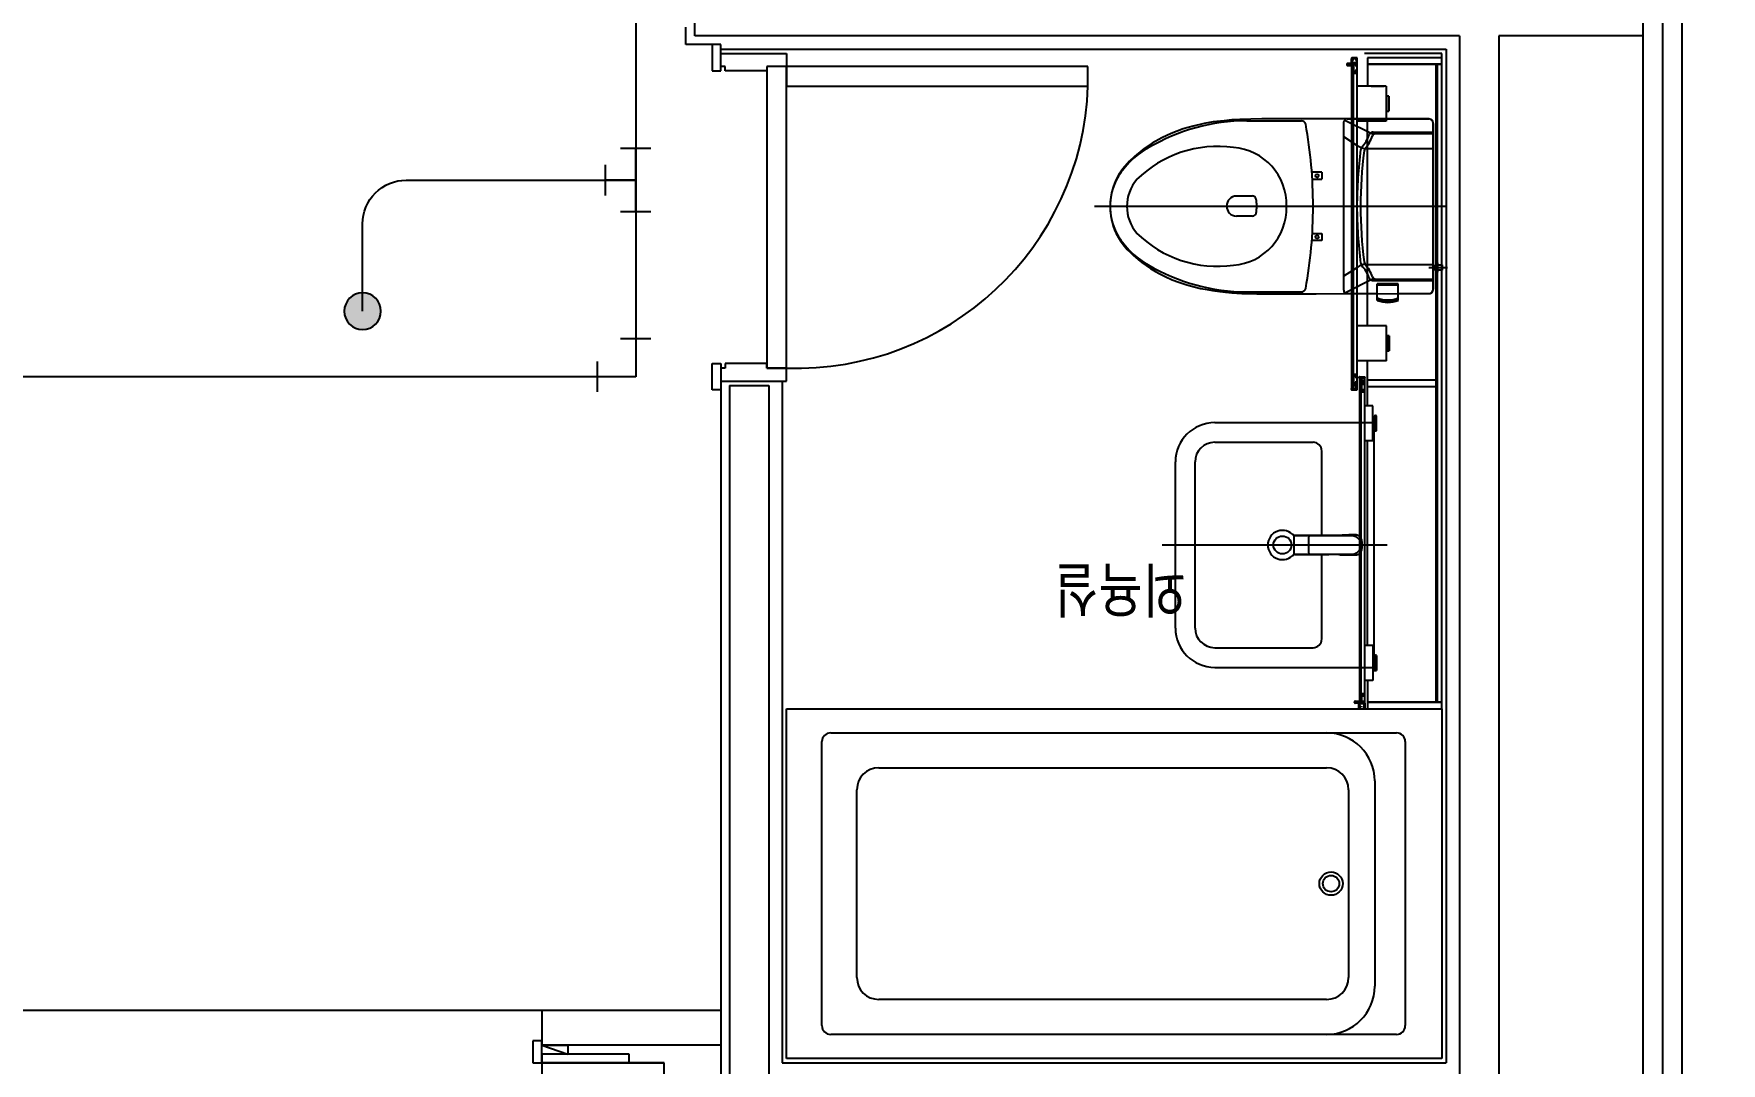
# Model space of a CAD drawing. Header units: millimetres. Extents: x 238075 to 303070, y -258150 to -205841.
# Drawn here: x 261080 to 264942, y -228502 to -226146 of the extents above; entities that cross this region are included whole.
import ezdxf
from ezdxf.enums import TextEntityAlignment as Align

# ---------------------------------------------------------------- set-up
doc = ezdxf.new("R2010")
doc.units = ezdxf.units.MM
doc.header["$LTSCALE"] = 200
for name, color, linetype in [('-소화(SP가지관)', 3, 'Continuous'), ('-소화(SP헤드하향)', 2, 'Continuous'), ('L4', 4, 'Continuous'), ('SP 후렉시블', 7, 'Continuous'), ('아파트', 253, 'Continuous')]:
    doc.layers.add(name, color=color, linetype=linetype)
doc.styles.add('맑은고딕', font='malgun.ttf', dxfattribs={"width": 0.8})
doc.linetypes.add('BATTING', pattern='A,0.0001,-0.1,[134,ltypeshp.shx,S=0.1,R=0,X=-0.1,Y=0],-0.2,[134,ltypeshp.shx,S=0.1,R=180,X=0.1,Y=0],-0.1', length=0.4001)

# ---------------------------------------------------------------- blocks, each defined once
blk = doc.blocks.new('A$C39172136')
at = {"layer": '-소화(SP헤드하향)'}
blk.add_hatch(color=0, dxfattribs=at).paths.add_polyline_path([(0, -42, -1), (0, 42, -1)])
at = {"layer": '-소화(SP헤드하향)', "color": 0}
blk.add_circle((0, 0), 42, dxfattribs=at)
blk = doc.blocks.new('A$C1978247E')
at = {"color": 0}
for p, q in [((-45.1, 90), (45.1, 90)), ((0, 0), (0, 90)), ((-93.8, -45.1), (-93.8, 45.1)), ((93.8, 0), (-93.8, 0)), ((93.8, -45.1), (93.8, 45.1))]:
    blk.add_line(p, q, dxfattribs=at)
blk = doc.blocks.new('A$C476E3A35')
at = {"color": 0}
for p, q in [((112.5, 0), (0, 0)), ((0, 0), (0, -113.2)), ((112.5, 45.1), (112.5, -45.1)), ((-45.1, -113.2), (45.1, -113.2))]:
    blk.add_line(p, q, dxfattribs=at)

msp = doc.modelspace()

# ---------------------------------------------------------------- linework, layer by layer
at = {"layer": '-소화(SP가지관)', "color": 6}
for p, q in [((262457.6, -223884.1, 54985.4), (262457.6, -226931.2, 54985.4)), ((262225.6, -226481.2, 54985.4), (262457.6, -226481.2, 54985.4)), ((262457.6, -226931.2, 54985.4), (259436.2, -226931.2, 54985.4))]:
    msp.add_line(p, q, dxfattribs=at)
at = {"layer": 'L4'}
for p, q in [((264852.6, -229361.2, 54985.4), (264852.6, -223211.2, 54985.4)), ((264762.6, -223301.2), (264762.6, -229301.2)), ((264807.6, -223301.2), (264807.6, -229361.2)), ((262592.6, -226151.2), (262592.6, -226061.2)), ((264762.6, -226061.2), (264762.6, -226151.2)), ((262572.6, -226171.2), (262572.6, -226131.2)), ((262652.6, -226171.2), (262572.6, -226171.2)), ((264342.6, -226151.2), (262592.6, -226151.2)), ((262632.6, -226171.2), (262632.6, -226231.2)), ((262652.6, -226171.2), (262632.6, -226171.2)), ((262652.6, -226231.2), (262652.6, -226171.2)), ((264342.6, -226151.2), (264342.6, -228531.2)), ((264432.6, -226151.2), (264432.6, -228621.2)), ((264762.6, -226151.2), (264432.6, -226151.2)), ((262652.6, -226181.2), (264312.6, -226181.2)), ((262652.6, -226191.2), (262802.6, -226191.2)), ((262652.6, -226221.2), (262652.6, -226191.2)), ((262802.6, -226191.2), (262802.6, -226221.2)), ((264094.9, -226202.8, 0), (264094.9, -226214, 0)), ((264096.2, -226206, 0), (264096.2, -226203.5, 0)), ((264099.2, -226206, 0), (264096.2, -226206, 0)), ((264096.2, -226207.2, 0), (264099.2, -226207.2, 0)), ((264096.2, -226212.8, 0), (264096.2, -226207.2, 0)), ((264107.2, -226212.8, 0), (264096.2, -226212.8, 0)), ((264099.1, -226201.3, 0), (264096.4, -226201.3, 0)), ((264097.2, -226202.5, 0), (264099.2, -226202.5, 0)), ((264108.3, -226201.3, 0), (264099.1, -226201.3, 0)), ((264099.2, -226202.5, 0), (264107.2, -226202.5, 0)), ((264099.2, -226207.2, 0), (264099.2, -226206, 0)), ((264107.2, -226206, 0), (264105.2, -226206, 0)), ((264105.2, -226206, 0), (264105.2, -226207.2, 0)), ((264105.2, -226207.2, 0), (264107.2, -226207.2, 0)), ((264107.2, -226202.5, 0), (264107.2, -226206, 0)), ((264107.2, -226207.2, 0), (264107.2, -226212.8, 0)), ((264108.3, -226214, 0), (264108.3, -226201.3, 0)), ((264302.6, -226191.2, 0), (264125.4, -226191.2, 0)), ((264302.6, -226201.2, 0), (264132.6, -226201.2, 0)), ((264132.6, -226201.2, 0), (264132.6, -226216.2, 0)), ((264302.6, -226191.2), (264182.6, -226191.2)), ((264302.6, -227691.2, 0), (264302.6, -226191.2, 0)), ((264302.6, -226191.2, 0), (264302.6, -226191.2, 0)), ((264302.6, -226216.2, 0), (264302.6, -226201.2, 0)), ((264312.6, -226181.2), (264312.6, -228501.2)), ((262632.6, -226231.2), (262652.6, -226231.2)), ((262662.6, -226221.2), (262652.6, -226221.2)), ((262662.6, -226231.2), (262662.6, -226221.2)), ((262757.6, -226231.2), (262662.6, -226231.2)), ((262802.6, -226221.2), (262757.6, -226221.2)), ((262757.6, -226221.2), (262757.6, -226231.2)), ((262757.6, -226221.2), (262757.6, -226911.2)), ((262802.6, -226221.2), (262757.6, -226221.2)), ((263492.6, -226221.2), (262802.6, -226221.2)), ((262802.6, -226221.2), (262802.6, -226266.2)), ((262802.6, -226911.2), (262802.6, -226221.2)), ((263492.6, -226266.2), (263492.6, -226221.2)), ((264084.9, -226215.5, 0), (264084.9, -226217.5, 0)), ((264086.2, -226216.2, 0), (264086.2, -226216.8, 0)), ((264094.9, -226214, 0), (264086.4, -226214, 0)), ((264086.4, -226219, 0), (264096.1, -226219, 0)), ((264095, -226215.2, 0), (264087.2, -226215.2, 0)), ((264087.2, -226217.8, 0), (264095, -226217.8, 0)), ((264095, -226217.8, 0), (264095, -226215.2, 0)), ((264096.1, -226219, 0), (264096.1, -226214, 0)), ((264096.1, -226214, 0), (264099.5, -226214, 0)), ((264096.7, -226959.8, 0), (264096.7, -226214, 0)), ((264096.7, -226214, 0), (264099.5, -226214, 0)), ((264099.5, -226214, 0), (264099.5, -226959.8, 0)), ((264099.5, -226214, 0), (264099.5, -226236.3, 0)), ((264099.5, -226236.3, 0), (264105.3, -226236.3, 0)), ((264100.6, -226235.1, 0), (264100.6, -226214, 0)), ((264100.6, -226214, 0), (264104.1, -226214, 0)), ((264104.1, -226235.1, 0), (264100.6, -226235.1, 0)), ((264104.1, -226214, 0), (264104.1, -226219, 0)), ((264104.1, -226219, 0), (264105.3, -226219, 0)), ((264105.3, -226230.1, 0), (264104.1, -226230.1, 0)), ((264104.1, -226230.1, 0), (264104.1, -226235.1, 0)), ((264105.3, -226219, 0), (264105.3, -226214, 0)), ((264105.3, -226214, 0), (264108.3, -226214, 0)), ((264105.3, -226236.3, 0), (264105.3, -226230.1, 0)), ((264108.3, -226959.8, 0), (264108.3, -226214, 0)), ((264302.6, -226216.2, 0), (264132.6, -226216.2, 0)), ((264132.6, -226216.2, 0), (264132.6, -226266.2, 0)), ((264132.6, -226216.2, 0), (264302.6, -226216.2, 0)), ((264289.2, -227676.2, 0), (264289.2, -226216.2, 0)), ((264292.7, -227676.2, 0), (264292.7, -226216.2, 0)), ((264302.6, -227676.2, 0), (264302.6, -226216.2, 0)), ((262802.6, -226266.2), (263492.6, -226266.2)), ((264175.3, -226266.2, 0), (264108.3, -226266.2, 0)), ((264140.8, -226266.2, 0), (264140.7, -226266.1, 0)), ((264140.8, -226266.2, 0), (264170.6, -226266.2, 0)), ((264175.3, -226266.2, 0), (264175.3, -226346.2, 0)), ((264176.6, -226323.1, 0), (264176.6, -226289.3, 0)), ((264181.5, -226323.1, 0), (264181.5, -226289.3, 0)), ((264175.3, -226303.5, 0), (264176.6, -226303.5, 0)), ((264175.3, -226308.9, 0), (264176.6, -226308.9, 0)), ((263856.1, -226345.4, 0), (263981.1, -226345.3, 0)), ((264077.7, -226349.3, 0), (264077.7, -226733.1, 0)), ((264080, -226343.7, 0), (264145.3, -226376.1, 0)), ((264085.7, -226341.3, 0), (264272.7, -226341.3, 0)), ((264175.3, -226346.2, 0), (264108.3, -226346.2, 0)), ((264132.6, -226814.7, 0), (264132.6, -226346.2, 0)), ((264282.7, -226351.3, 0), (264282.7, -226731, 0)), ((264077.7, -226381.7, 0), (264108.6, -226401.6, 0)), ((264145.3, -226371.2, 0), (264282.7, -226371.2, 0)), ((264150.7, -226374.7, 0), (264282.7, -226374.7, 0)), ((264127.7, -226408.5, 0), (264282.7, -226408.5, 0)), ((264027.4, -226463.2, 0), (264004.6, -226463.2, 0)), ((264005.7, -226479.2, 0), (264027.4, -226479.2, 0)), ((264027.4, -226463.2, 0), (264027.4, -226479.2, 0)), ((263868.8, -226517.6, 0), (263832.5, -226517.6, 0)), ((264309.7, -226541.2, 0), (263507.5, -226541.2, 0)), ((263869, -226563.7, 0), (263832.5, -226563.7, 0)), ((264027.4, -226619.2, 0), (264004.6, -226619.2, 0)), ((264005.7, -226603.2, 0), (264027.4, -226603.2, 0)), ((264027.4, -226603.2, 0), (264027.4, -226619.2, 0)), ((264127.7, -226674, 0), (264282.7, -226674, 0)), ((264288.4, -226677.2, 0), (264282.7, -226677.2, 0)), ((264288.4, -226673.6, 0), (264288.4, -226681.3, 0)), ((264290.9, -226670.6, 0), (264292.7, -226670.6, 0)), ((264292.7, -226670.6, 0), (264292.7, -226692.1, 0)), ((264292.7, -226675.3, 0), (264303, -226675.3, 0)), ((264303, -226675.3, 0), (264303, -226687.2, 0)), ((264077.7, -226700.7, 0), (264108.6, -226680.8, 0)), ((264080, -226738.8, 0), (264145.3, -226706.4, 0)), ((264145.3, -226711.2, 0), (264282.7, -226711.2, 0)), ((264150.7, -226707.7, 0), (264282.7, -226707.7, 0)), ((264272.8, -226681.3, 0), (264315.3, -226681.3, 0)), ((264288.4, -226685.5, 0), (264282.7, -226685.5, 0)), ((264288.4, -226689.1, 0), (264288.4, -226681.3, 0)), ((264290.9, -226692.1, 0), (264292.7, -226692.1, 0)), ((264303, -226687.2, 0), (264292.7, -226687.2, 0)), ((263856.1, -226737.1, 0), (263981.1, -226737.2, 0)), ((264084.9, -226741, 0), (264154.4, -226741, 0)), ((264202.8, -226718.4, 0), (264154.4, -226718.4, 0)), ((264154.4, -226756.4, 0), (264154.4, -226718.4, 0)), ((264202.8, -226720.9, 0), (264154.4, -226720.9, 0)), ((264202.8, -226721.9, 0), (264154.4, -226721.9, 0)), ((264202.8, -226756.4, 0), (264202.8, -226718.4, 0)), ((264202.8, -226741, 0), (264272.7, -226741, 0)), ((264175.6, -226814.7, 0), (264108.3, -226814.7, 0)), ((264175.6, -226894.7, 0), (264175.6, -226814.7, 0)), ((264175.6, -226852, 0), (264176.9, -226852, 0)), ((264175.6, -226857.4, 0), (264176.9, -226857.4, 0)), ((264176.9, -226837.8, 0), (264176.9, -226871.6, 0)), ((264181.8, -226837.8, 0), (264181.8, -226871.6, 0)), ((262632.6, -226961.2), (262632.6, -226901.2)), ((262632.6, -226901.2), (262652.6, -226901.2)), ((262652.6, -226901.2), (262652.6, -226961.2)), ((262757.6, -226901.2), (262662.6, -226901.2)), ((262662.6, -226901.2), (262662.6, -226911.2)), ((262757.6, -226911.2), (262757.6, -226901.2)), ((264175.6, -226894.7, 0), (264108.3, -226894.7, 0)), ((264132.6, -226997.7, 0), (264132.6, -226894.7, 0)), ((262662.6, -226911.2), (262652.6, -226911.2)), ((262652.6, -226911.2), (262652.6, -226941.2)), ((262652.6, -226941.2), (262802.6, -226941.2)), ((262802.6, -226911.2), (262757.6, -226911.2)), ((262757.6, -226911.2), (262802.6, -226911.2)), ((262792.6, -226941.2), (262792.6, -228501.2)), ((262802.6, -226941.2), (262802.6, -226911.2)), ((264105.3, -226926.3, 0), (264099.5, -226926.3, 0)), ((264099.5, -226926.3, 0), (264099.5, -226959.8, 0)), ((264100.6, -226948.6, 0), (264100.6, -226927.5, 0)), ((264100.6, -226927.5, 0), (264104.1, -226927.5, 0)), ((264104.1, -226927.5, 0), (264104.1, -226932.5, 0)), ((264104.1, -226932.5, 0), (264105.3, -226932.5, 0)), ((264104.1, -226943.6, 0), (264104.1, -226948.6, 0)), ((264105.3, -226943.6, 0), (264104.1, -226943.6, 0)), ((264105.3, -226932.5, 0), (264105.3, -226926.3, 0)), ((264105.3, -226952.8, 0), (264105.3, -226943.6, 0)), ((264112.7, -226934.3, 0), (264112.7, -226932.8, 0)), ((264113.9, -226934.3, 0), (264112.7, -226934.3, 0)), ((264117.3, -226932.8, 0), (264113.9, -226932.8, 0)), ((264113.9, -226932.8, 0), (264113.9, -226934.3, 0)), ((264114.2, -226931.3, 0), (264126.1, -226931.3, 0)), ((264114.5, -227678.5, 0), (264114.5, -226932.8, 0)), ((264114.5, -226932.8, 0), (264117.3, -226932.8, 0)), ((264117.2, -227678.5, 0), (264117.2, -226932.8, 0)), ((264117.3, -226932.8, 0), (264117.3, -227678.5, 0)), ((264117.3, -226966.3, 0), (264117.3, -226932.8, 0)), ((264121.9, -226932.8, 0), (264118.4, -226932.8, 0)), ((264118.4, -226932.8, 0), (264118.4, -226942.8, 0)), ((264118.4, -226942.8, 0), (264121.9, -226942.8, 0)), ((264121.9, -226944, 0), (264118.4, -226944, 0)), ((264118.4, -226944, 0), (264118.4, -226965.1, 0)), ((264121.9, -226934.8, 0), (264121.9, -226932.8, 0)), ((264123.1, -226934.8, 0), (264121.9, -226934.8, 0)), ((264121.9, -226942.8, 0), (264121.9, -226939.8, 0)), ((264121.9, -226939.8, 0), (264123.1, -226939.8, 0)), ((264121.9, -226949, 0), (264121.9, -226944, 0)), ((264126.1, -226932.8, 0), (264123.1, -226932.8, 0)), ((264123.1, -226932.8, 0), (264123.1, -226934.8, 0)), ((264123.1, -226939.8, 0), (264123.1, -226949, 0)), ((264126.1, -226931.3, 0), (264126.1, -226932.8, 0)), ((264126.1, -227678.5, 0), (264126.1, -226932.8, 0)), ((264289.2, -226939.2, 0), (264132.6, -226939.2, 0)), ((264289.2, -226939.2, 0), (264132.6, -226939.2, 0)), ((262652.6, -226961.2), (262632.6, -226961.2)), ((262652.6, -226961.2), (262652.6, -230681.2)), ((262672.6, -226951.2), (262762.6, -226951.2)), ((262672.6, -226951.2), (262672.6, -229301.2)), ((262762.6, -226951.2), (262762.6, -228531.2)), ((264096.1, -226958.3, 0), (264094.9, -226958.3, 0)), ((264094.9, -226958.3, 0), (264094.9, -226959.8, 0)), ((264096.1, -226959.8, 0), (264096.1, -226958.3, 0)), ((264099.5, -226959.8, 0), (264096.1, -226959.8, 0)), ((264096.4, -226961.3, 0), (264108.3, -226961.3, 0)), ((264099.5, -226959.8, 0), (264096.7, -226959.8, 0)), ((264104.1, -226948.6, 0), (264100.6, -226948.6, 0)), ((264100.6, -226959.8, 0), (264100.6, -226949.8, 0)), ((264100.6, -226949.8, 0), (264104.1, -226949.8, 0)), ((264104.1, -226959.8, 0), (264100.6, -226959.8, 0)), ((264104.1, -226949.8, 0), (264104.1, -226952.8, 0)), ((264104.1, -226952.8, 0), (264105.3, -226952.8, 0)), ((264105.3, -226957.8, 0), (264104.1, -226957.8, 0)), ((264104.1, -226957.8, 0), (264104.1, -226959.8, 0)), ((264105.3, -226959.8, 0), (264105.3, -226957.8, 0)), ((264108.3, -226959.8, 0), (264105.3, -226959.8, 0)), ((264108.3, -226961.3, 0), (264108.3, -226959.8, 0)), ((264123.1, -226966.3, 0), (264117.3, -226966.3, 0)), ((264118.4, -226965.1, 0), (264121.9, -226965.1, 0)), ((264123.1, -226949, 0), (264121.9, -226949, 0)), ((264121.9, -226965.1, 0), (264121.9, -226960.1, 0)), ((264121.9, -226960.1, 0), (264123.1, -226960.1, 0)), ((264123.1, -226960.1, 0), (264123.1, -226966.3, 0)), ((264289.2, -226954.2, 0), (264132.6, -226954.2, 0)), ((264289.2, -226954.2, 0), (264132.6, -226954.2, 0)), ((264144.8, -226997.7, 0), (264126.1, -226997.7, 0)), ((264144.8, -227077.7, 0), (264144.8, -226997.7, 0)), ((264147.9, -227054.6, 0), (264147.9, -227020.8, 0)), ((264152.8, -227054.6, 0), (264152.8, -227020.8, 0)), ((263782.6, -227036.2), (264147.6, -227036.2)), ((264144.8, -227035, 0), (264147.9, -227035, 0)), ((264144.8, -227040.4, 0), (264147.9, -227040.4, 0)), ((264147.6, -227596.2), (264147.6, -227036.2)), ((263782.6, -227081.2), (264007.6, -227081.2)), ((264027.6, -227294.2), (264027.6, -227101.2)), ((264144.8, -227077.7, 0), (264126.1, -227077.7, 0)), ((264132.6, -227546.2, 0), (264132.6, -227077.7, 0)), ((263692.6, -227506.2), (263692.6, -227126.2)), ((263737.6, -227506.2), (263737.6, -227126.2)), ((263966.6, -227294.2), (263968.6, -227294.2)), ((263984.1, -227294.2), (263968.2, -227294.2)), ((263968.6, -227294.2), (263976.6, -227294.2)), ((263976.6, -227294.2), (264008.6, -227294.2)), ((263997.4, -227294.2), (263984.1, -227294.2)), ((264008.6, -227294.2), (264043.8, -227294.2)), ((264043.8, -227294.2), (264043.8, -227294.2)), ((264043.8, -227294.2), (264043.8, -227294.2)), ((264087.7, -227293.7), (264087.4, -227293.9)), ((264106.9, -227293.2), (264089.9, -227293.2)), ((263662.6, -227316.2), (264177.6, -227316.2)), ((263953.2, -227316.2), (264126.9, -227316.2)), ((263963.5, -227297.2), (263963.5, -227335.2)), ((263997.4, -227299.3), (263997.4, -227333.3)), ((264001.8, -227338.2), (263966.6, -227338.2)), ((264033.8, -227338.2), (264001.8, -227338.2)), ((264027.6, -227531.2), (264027.6, -227338.3)), ((264041.8, -227338.2), (264033.8, -227338.2)), ((264043.8, -227338.2), (264041.8, -227338.2)), ((264043.8, -227338.2), (264043.8, -227338.2)), ((264043.8, -227338.2), (264043.8, -227338.3)), ((264087.7, -227338.7), (264087.9, -227338.7)), ((264106.9, -227339.2), (264089.9, -227339.2)), ((263782.6, -227551.2), (264007.6, -227551.2)), ((264144.8, -227546.2, 0), (264126.1, -227546.2, 0)), ((264144.8, -227546.2, 0), (264144.8, -227626.2, 0)), ((263782.6, -227596.2), (264147.6, -227596.2)), ((264144.8, -227583.5, 0), (264147.9, -227583.5, 0)), ((264144.8, -227588.9, 0), (264147.9, -227588.9, 0)), ((264147.9, -227569.3, 0), (264147.9, -227603.1, 0)), ((264152.8, -227569.3, 0), (264152.8, -227603.1, 0)), ((264144.8, -227626.2, 0), (264126.1, -227626.2, 0)), ((264132.6, -227626.2, 0), (264132.6, -227676.2, 0)), ((264139.9, -227626.2, 0), (264139.8, -227626.3, 0)), ((264102.7, -227677, 0), (264102.7, -227675, 0)), ((264103.8, -227676.3, 0), (264103.8, -227675.7, 0)), ((264104.2, -227673.5, 0), (264113.9, -227673.5, 0)), ((264112.7, -227678.5, 0), (264104.2, -227678.5, 0)), ((264104.8, -227674.7, 0), (264112.6, -227674.7, 0)), ((264112.6, -227677.3, 0), (264104.8, -227677.3, 0)), ((264112.6, -227674.7, 0), (264112.6, -227677.3, 0)), ((264112.7, -227689.7, 0), (264112.7, -227678.5, 0)), ((264113.9, -227673.5, 0), (264113.9, -227678.5, 0)), ((264113.9, -227678.5, 0), (264117.3, -227678.5, 0)), ((264124.9, -227679.7, 0), (264113.9, -227679.7, 0)), ((264113.9, -227679.7, 0), (264113.9, -227685.3, 0)), ((264117.3, -227678.5, 0), (264114.5, -227678.5, 0)), ((264117.3, -227678.5, 0), (264117.3, -227656.2, 0)), ((264117.3, -227656.2, 0), (264123.1, -227656.2, 0)), ((264121.9, -227657.4, 0), (264118.4, -227657.4, 0)), ((264118.4, -227657.4, 0), (264118.4, -227678.5, 0)), ((264118.4, -227678.5, 0), (264121.9, -227678.5, 0)), ((264121.9, -227662.4, 0), (264121.9, -227657.4, 0)), ((264123.1, -227662.4, 0), (264121.9, -227662.4, 0)), ((264121.9, -227678.5, 0), (264121.9, -227673.5, 0)), ((264121.9, -227673.5, 0), (264123.1, -227673.5, 0)), ((264123.1, -227656.2, 0), (264123.1, -227662.4, 0)), ((264123.1, -227673.5, 0), (264123.1, -227678.5, 0)), ((264123.1, -227678.5, 0), (264126.1, -227678.5, 0)), ((264124.9, -227685.3, 0), (264124.9, -227679.7, 0)), ((264126.1, -227678.5, 0), (264126.1, -227691.2, 0)), ((264132.6, -227676.2, 0), (264302.6, -227676.2, 0)), ((264302.6, -227676.2, 0), (264132.6, -227676.2, 0)), ((264132.6, -227676.2, 0), (264132.6, -227691.2, 0)), ((264302.6, -227691.2, 0), (264302.6, -227676.2, 0)), ((262802.6, -227691.2), (264302.6, -227691.2)), ((262802.6, -228491.2), (262802.6, -227691.2)), ((264113.9, -227685.3, 0), (264116.9, -227685.3, 0)), ((264116.9, -227686.5, 0), (264113.9, -227686.5, 0)), ((264113.9, -227686.5, 0), (264113.9, -227689, 0)), ((264116.9, -227691.2, 0), (264114.2, -227691.2, 0)), ((264114.9, -227690, 0), (264116.9, -227690, 0)), ((264116.9, -227685.3, 0), (264116.9, -227686.5, 0)), ((264116.9, -227690, 0), (264124.9, -227690, 0)), ((264126.1, -227691.2, 0), (264116.9, -227691.2, 0)), ((264122.9, -227686.5, 0), (264122.9, -227685.3, 0)), ((264122.9, -227685.3, 0), (264124.9, -227685.3, 0)), ((264124.9, -227686.5, 0), (264122.9, -227686.5, 0)), ((264124.9, -227690, 0), (264124.9, -227686.5, 0)), ((264132.6, -227691.2, 0), (264302.6, -227691.2, 0)), ((264302.6, -227691.2), (264302.6, -228491.2)), ((262903.8, -227746.2), (264198.8, -227746.2)), ((262883.8, -228416.1), (262883.8, -227766.2)), ((264218.8, -227766.2), (264218.8, -228091.2)), ((263013.8, -227826.2), (264038.8, -227826.2)), ((264148.8, -227856.2), (264148.8, -228091.2)), ((262963.8, -228306.1), (262963.8, -227876.2)), ((264088.8, -227876.2), (264088.8, -228306.1)), ((264148.8, -228091.2), (264148.8, -228326.1)), ((264218.8, -228091.2), (264218.8, -228416.1)), ((264038.8, -228356.1), (263013.8, -228356.1)), ((262242.6, -228381.2), (261012.6, -228381.2)), ((262652.6, -228381.2), (262242.6, -228381.2)), ((262242.6, -228381.2), (262242.6, -228461.2)), ((262242.6, -228451.2), (262222.6, -228451.2)), ((262222.6, -228451.2), (262222.6, -228501.2)), ((262242.6, -228501.2), (262242.6, -228451.2)), ((264198.8, -228436.1), (262903.8, -228436.1)), ((262652.6, -228461.2), (262242.6, -228461.2)), ((262242.6, -228461.2), (262302.6, -228481.2)), ((262242.6, -228461.2), (262302.6, -228461.2)), ((262242.6, -228481.2), (262242.6, -228461.2)), ((262302.6, -228481.2), (262242.6, -228481.2)), ((262442.6, -228481.2), (262242.6, -228481.2)), ((262242.6, -228481.2), (262242.6, -228501.2)), ((262302.6, -228461.2), (262302.6, -228481.2)), ((262442.6, -228501.2), (262442.6, -228481.2)), ((264302.6, -228491.2), (262802.6, -228491.2)), ((262222.6, -228501.2), (262242.6, -228501.2)), ((262242.6, -228501.2), (262522.6, -228501.2)), ((262522.6, -228501.2), (262242.6, -228501.2)), ((262242.6, -228501.2), (262242.6, -228951.2)), ((262242.6, -228501.2), (262442.6, -228501.2)), ((262522.6, -228951.2), (262522.6, -228501.2)), ((262792.6, -228501.2), (264312.6, -228501.2))]:
    msp.add_line(p, q, dxfattribs=at)
at = {"layer": 'L4', "extrusion": (0, 0, -1)}
for p, q in [((263710.5, -226363.9, 0), (263682.7, -226374.3, 0)), ((263733.2, -226357.4, 0), (263710.5, -226363.9, 0)), ((263758.4, -226351.7, 0), (263733.2, -226357.4, 0)), ((263779.1, -226348.1, 0), (263758.4, -226351.7, 0)), ((263804.6, -226345.2, 0), (263779.1, -226348.1, 0)), ((263822.1, -226343.4, 0), (263804.6, -226345.2, 0)), ((263840.4, -226342.2, 0), (263822.1, -226343.4, 0)), ((263890.6, -226340.8, 0), (263840.4, -226342.2, 0)), ((263944.2, -226341, 0), (263890.6, -226340.8, 0)), ((264272.7, -226341.3, 0), (263944.2, -226341, 0)), ((264273.4, -226341.3, 0), (264272.7, -226341.3, 0)), ((264274.5, -226341.5, 0), (264273.4, -226341.3, 0)), ((264275.6, -226341.7, 0), (264274.5, -226341.5, 0)), ((264276.6, -226342.1, 0), (264275.6, -226341.7, 0)), ((264277.4, -226342.5, 0), (264276.6, -226342.1, 0)), ((264278.8, -226343.3, 0), (264277.4, -226342.5, 0)), ((264279.6, -226344.1, 0), (264278.8, -226343.3, 0)), ((264280.6, -226345.2, 0), (264279.6, -226344.1, 0)), ((264281.4, -226346.4, 0), (264280.6, -226345.2, 0)), ((264282, -226347.6, 0), (264281.4, -226346.4, 0)), ((264282.4, -226348.8, 0), (264282, -226347.6, 0)), ((264282.6, -226350, 0), (264282.4, -226348.8, 0)), ((264282.7, -226351.3, 0), (264282.6, -226350, 0)), ((264282.7, -226731, 0), (264282.7, -226351.3, 0)), ((263639.3, -226397, 0), (263621.3, -226409, 0)), ((263661.4, -226384.5, 0), (263639.3, -226397, 0)), ((263682.7, -226374.3, 0), (263661.4, -226384.5, 0)), ((263587.5, -226437.5, 0), (263572.1, -226455.3, 0)), ((263598.9, -226426.8, 0), (263587.5, -226437.5, 0)), ((263621.3, -226409, 0), (263598.9, -226426.8, 0)), ((263555.5, -226483.1, 0), (263550.1, -226497.3, 0)), ((263563.2, -226468.6, 0), (263555.5, -226483.1, 0)), ((263572.1, -226455.3, 0), (263563.2, -226468.6, 0)), ((263544.8, -226520.4, 0), (263543.2, -226533.7, 0)), ((263547.1, -226508.3, 0), (263544.8, -226520.4, 0)), ((263550.1, -226497.3, 0), (263547.1, -226508.3, 0)), ((263543.2, -226533.7, 0), (263543.1, -226541.2, 0)), ((263543.1, -226541.2, 0), (263543.2, -226548, 0)), ((263543.2, -226548, 0), (263543.9, -226556.3, 0)), ((263543.9, -226556.3, 0), (263544.9, -226563.4, 0)), ((263544.9, -226563.4, 0), (263547.7, -226576.8, 0)), ((263547.7, -226576.8, 0), (263550.5, -226586.2, 0)), ((263550.5, -226586.2, 0), (263553.6, -226594.6, 0)), ((263553.6, -226594.6, 0), (263557.4, -226603, 0)), ((263557.4, -226603, 0), (263562.5, -226612.5, 0)), ((263562.5, -226612.5, 0), (263567.2, -226620.1, 0)), ((263567.2, -226620.1, 0), (263573.1, -226628.4, 0)), ((263573.1, -226628.4, 0), (263582.6, -226639.7, 0)), ((263582.6, -226639.7, 0), (263589.8, -226647.2, 0)), ((263589.8, -226647.2, 0), (263596.7, -226653.7, 0)), ((263596.7, -226653.7, 0), (263607.4, -226662.9, 0)), ((263607.4, -226662.9, 0), (263615.7, -226669.4, 0)), ((263615.7, -226669.4, 0), (263635.6, -226683.1, 0)), ((263635.6, -226683.1, 0), (263647.1, -226690.1, 0)), ((263647.1, -226690.1, 0), (263656.9, -226695.7, 0)), ((263656.9, -226695.7, 0), (263669, -226701.8, 0)), ((263669, -226701.8, 0), (263685.3, -226709.2, 0)), ((263685.3, -226709.2, 0), (263700.5, -226715, 0)), ((263700.5, -226715, 0), (263718.5, -226721, 0)), ((263718.5, -226721, 0), (263735.9, -226725.7, 0)), ((263735.9, -226725.7, 0), (263750, -226728.9, 0)), ((263750, -226728.9, 0), (263760.6, -226731, 0)), ((263760.6, -226731, 0), (263777.6, -226733.9, 0)), ((263777.6, -226733.9, 0), (263794.1, -226736.1, 0)), ((263794.1, -226736.1, 0), (263807.1, -226737.7, 0)), ((263807.1, -226737.7, 0), (263821.9, -226739, 0)), ((263821.9, -226739, 0), (263845, -226740.5, 0)), ((263845, -226740.5, 0), (263878.8, -226741.6, 0)), ((263878.8, -226741.6, 0), (263912, -226741.8, 0)), ((263912, -226741.8, 0), (264014.6, -226741.2, 0)), ((264014.6, -226741.2, 0), (264272.7, -226741, 0)), ((264272.7, -226741, 0), (264274.2, -226740.9, 0)), ((264274.2, -226740.9, 0), (264276, -226740.4, 0)), ((264276, -226740.4, 0), (264277.5, -226739.8, 0)), ((264277.5, -226739.8, 0), (264278.8, -226738.9, 0)), ((264278.8, -226738.9, 0), (264280.2, -226737.6, 0)), ((264280.2, -226737.6, 0), (264281.2, -226736.4, 0)), ((264281.2, -226736.4, 0), (264281.9, -226734.9, 0)), ((264281.9, -226734.9, 0), (264282.4, -226733.4, 0)), ((264282.4, -226733.4, 0), (264282.7, -226731.9, 0)), ((264282.7, -226731.9, 0), (264282.7, -226731, 0))]:
    msp.add_line(p, q, dxfattribs=at)
at = {"layer": 'L4'}
for centre, radius in [((264016.9, -226471.2, 0), 3.72), ((264016.9, -226611.2, 0), 3.72), ((263937.6, -227316.2), 20.5), ((264048.8, -228091.2), 26.7), ((264048.8, -228091.2), 18.7)]:
    msp.add_circle(centre, radius, dxfattribs=at)
for centre, radius, start, end in [((264096.4, -226202.8, 0), 1.5, 90, 180), ((264097.2, -226203.5, 0), 1, 90, 180), ((264086.4, -226215.5, 0), 1.5, 90, 180), ((264086.4, -226217.5, 0), 1.5, 180, 270), ((264087.2, -226216.2, 0), 1, 90, 180), ((264087.2, -226216.8, 0), 1, 180, 270), ((262825.1, -226243.7), 667.9, 268.0694, 358.0694), ((264179, -226294, 0), 5.3, 62.4784, 117.5216), ((264179, -226318.4, 0), 5.3, 242.4784, 297.5216), ((263858.7, -226796.2, 0), 450.8, 90.326, 120.4015), ((263981.1, -226355.3, 0), 10, 10.3446, 89.596), ((262962.1, -226539.3, 0), 1045.5, 359.8948, 10.2383), ((264085.7, -226349.3, 0), 8, 89.8587, 180), ((264272.7, -226351.3, 0), 10, 0, 90), ((263789.1, -226667.5, 0), 263.5, 82.1101, 134.6284), ((263815.9, -226537.2, 0), 131, 358.3057, 85.7544), ((264127.7, -226378.5, 0), 30, 230.4737, 270), ((264126.6, -226412.2, 0), 10, 137.9309, 173.0233), ((264055.8, -226348.4, 0), 85.3, 317.9309, 339.8249), ((264055.8, -226348.4, 0), 93.3, 319.3622, 340.3443), ((264145.3, -226381.2, 0), 10, 90, 159.8249), ((264150.9, -226382.4, 0), 7.7, 88.6945, 160.8909), ((263728.8, -226579.2, 0), 198, 119.7667, 144.2389), ((265283.1, -226553.8, 0), 1175.2, 173.0233, 179.3888), ((265283.1, -226553.8, 0), 1167.2, 173.1456, 179.3846), ((264134.2, -226415.7, 0), 10, 139.3622, 173.1456), ((263676.1, -226541.2, 0), 133, 144.2389, 180), ((263676.2, -226541.2, 0), 94.6, 139.4521, 220.5479), ((263832.8, -226540.6, 0), 23, 90.7437, 269.2563), ((263868.8, -226526.1, 0), 8.57, 11.4193, 90), ((263676.1, -226541.2, 0), 133, 180, 215.7611), ((263815.9, -226545.2, 0), 131, 274.2456, 1.6943), ((263869, -226555.1, 0), 8.57, 270, 349.2317), ((263795.1, -226541, 0), 83.8, 349.2317, 11.4193), ((262962.1, -226543.1, 0), 1045.5, 349.7617, 0.1052), ((265283.1, -226528.7, 0), 1175.2, 180.6112, 186.9767), ((265283.1, -226528.7, 0), 1167.2, 180.6154, 186.8544), ((263728.8, -226503.2, 0), 198, 215.7611, 240.2333), ((263789.1, -226414.9, 0), 263.5, 225.3716, 277.8899), ((263858.7, -226286.3, 0), 450.8, 239.5985, 269.674), ((264127.7, -226704, 0), 30, 90, 129.5263), ((264126.6, -226670.2, 0), 10, 186.9767, 222.0691), ((264055.8, -226734.1, 0), 85.3, 20.1751, 42.0691), ((264134.2, -226666.8, 0), 10, 186.8544, 220.6378), ((264055.8, -226734.1, 0), 93.3, 19.6557, 40.6378), ((264291.5, -226673.6, 0), 3.06, 100.9536, 180), ((264145.3, -226701.2, 0), 10, 200.1751, 270), ((264150.9, -226700, 0), 7.7, 199.1091, 271.3055), ((264291.5, -226689.1, 0), 3.06, 180, 259.0464), ((263981.1, -226727.2, 0), 10, 270.404, 349.6554), ((264085.5, -226733.2, 0), 7.79, 179.3709, 266.116), ((264178.6, -226694.5, 0), 61, 246.6423, 293.3577), ((264178.6, -226694.5, 0), 63, 247.4254, 292.5746), ((264272.7, -226731, 0), 10, 270, 0), ((264178.6, -226693.9, 0), 67, 248.8402, 291.1598), ((264179.3, -226842.5, 0), 5.3, 62.4784, 117.5216), ((264179.3, -226866.9, 0), 5.3, 242.4784, 297.5216), ((264114.2, -226932.8, 0), 1.5, 90, 180), ((264096.4, -226959.8, 0), 1.5, 180, 270), ((264150.3, -227025.5, 0), 5.3, 62.4784, 117.5216), ((263782.6, -227126.2), 90, 90, 180), ((264150.3, -227049.9, 0), 5.3, 242.4784, 297.5216), ((263782.6, -227126.2), 45, 90, 180), ((264007.6, -227101.2), 20, 0, 90), ((263937.6, -227316.2), 33.5, 38.0396, 321.9609), ((263782.6, -227506.2), 90, 180, 270), ((263782.6, -227506.2), 45, 180, 270), ((264007.6, -227531.2), 20, 270, 0), ((264150.3, -227574, 0), 5.3, 62.4784, 117.5216), ((264150.3, -227598.4, 0), 5.3, 242.4784, 297.5216), ((264104.2, -227675, 0), 1.5, 90, 180), ((264104.2, -227677, 0), 1.5, 180, 270), ((264104.8, -227675.7, 0), 1, 90, 180), ((264104.8, -227676.3, 0), 1, 180, 270), ((264114.2, -227689.7, 0), 1.5, 180, 270), ((264114.9, -227689, 0), 1, 180, 270), ((262903.8, -227766.2), 20, 90, 180), ((264038.8, -227856.2), 110, 0, 90), ((264198.8, -227766.2), 20, 0, 90), ((263013.8, -227876.2), 50, 90, 180), ((264038.8, -227876.2), 50, 0, 90), ((263013.8, -228306.1), 50, 180, 270), ((264038.8, -228306.1), 50, 270, 0), ((264038.8, -228326.1), 110, 270, 0), ((262903.8, -228416.1), 20, 180, 270), ((264198.8, -228416.1), 20, 270, 0)]:
    msp.add_arc(centre, radius, start, end, dxfattribs=at)
for points, knots in [([(263966.6, -227294.2), (263966.4, -227294.2), (263966, -227294.3), (263965.4, -227294.4), (263964.8, -227294.7), (263964.3, -227295.2), (263963.9, -227295.7), (263963.7, -227296.3), (263963.5, -227296.8), (263963.5, -227297.1), (263963.5, -227297.2)], [0, 0, 0, 0, 0.099091, 0.240451, 0.381393, 0.523117, 0.662179, 0.800272, 0.937036, 1, 1, 1, 1]), ([(263968.2, -227294.2), (263967.9, -227294.2), (263967.6, -227294.2), (263967.3, -227294.2), (263967.2, -227294.2), (263967.1, -227294.2), (263967.1, -227294.2), (263966.9, -227294.2), (263966.8, -227294.2), (263966.6, -227294.2)], [0.000015096, 0.000015096, 0.000015096, 0.000015096, 0.003154107, 0.003154107, 0.003154107, 0.003766434, 0.003766434, 0.003766434, 0.00525714, 0.00525714, 0.00525714, 0.00525714]), ([(264043.8, -227294.2), (264042.8, -227294.2), (264041.9, -227294.2), (264039.9, -227294.2), (264039, -227294.2), (264036.1, -227294.2), (264034.1, -227294.2), (264028.3, -227294.2), (264024.5, -227294.2), (264016.7, -227294.2), (264012.9, -227294.2), (264005.1, -227294.2), (264001.3, -227294.2), (263997.4, -227294.2)], [0, 0, 0, 0, 0.0625, 0.0625, 0.125, 0.125, 0.25, 0.25, 0.5, 0.5, 0.75, 0.75, 1, 1, 1, 1]), ([(264003.1, -227294.3), (264003, -227294.3), (264002.7, -227294.3), (264002, -227294.4), (264001.1, -227294.6), (264000.2, -227294.9), (263999.5, -227295.4), (263998.8, -227295.9), (263998.3, -227296.5), (263997.9, -227297.1), (263997.6, -227297.8), (263997.4, -227298.5), (263997.4, -227299), (263997.4, -227299.3)], [0, 0, 0, 0, 0.011928, 0.129483, 0.247012, 0.3625, 0.462929, 0.559294, 0.651424, 0.740683, 0.826597, 0.918847, 1, 1, 1, 1]), ([(264003.1, -227294.3), (264006.8, -227294.3), (264014.2, -227294.3), (264025.3, -227294.3), (264036.5, -227294.3), (264047.9, -227294.3), (264059.4, -227294.3), (264071.1, -227294.3), (264082.9, -227294.3), (264090.8, -227294.3), (264094.8, -227294.3)], [0, 0, 0, 0, 0.123931, 0.247853, 0.37206, 0.496262, 0.621814, 0.747361, 0.873684, 1, 1, 1, 1]), ([(264090.1, -227293.6), (264090.1, -227293.7), (264090.1, -227293.7), (264090.1, -227293.7), (264090.2, -227293.7), (264090.2, -227293.8), (264090.2, -227293.8), (264090.2, -227293.8), (264090.2, -227293.8), (264090.2, -227293.8), (264090.2, -227293.8), (264090.1, -227293.8), (264090.1, -227293.8), (264089.9, -227293.8), (264089.7, -227293.8), (264089.3, -227293.9), (264088.8, -227293.9), (264088, -227293.9), (264086.8, -227293.9), (264085, -227293.9), (264082.9, -227294), (264080.5, -227294), (264077.7, -227294), (264074.7, -227294.1), (264071.5, -227294.1), (264067.9, -227294.1), (264064.2, -227294.1), (264060.3, -227294.1), (264056.3, -227294.2), (264052.2, -227294.2), (264048.7, -227294.2), (264046.3, -227294.2), (264044.9, -227294.2), (264044.2, -227294.2), (264043.8, -227294.2)], [0, 0, 0, 0, 0.040109, 0.092195, 0.134539, 0.146364, 0.158189, 0.164847, 0.172873, 0.182268, 0.19503, 0.206247, 0.218388, 0.230438, 0.254038, 0.278555, 0.302611, 0.326873, 0.374827, 0.423378, 0.471573, 0.519782, 0.568449, 0.616278, 0.664653, 0.712725, 0.760548, 0.808689, 0.856006, 0.904537, 0.952271, 0.976142, 0.986914, 1, 1, 1, 1]), ([(264088.9, -227293.9), (264088.8, -227293.9), (264088.8, -227293.9), (264088.5, -227293.9), (264087.9, -227293.9), (264087.1, -227293.9), (264086.6, -227293.9), (264086.3, -227293.9)], [0, 0, 0, 0, 0.166917, 0.3923, 0.648514, 0.861362, 1, 1, 1, 1]), ([(264087.5, -227293.9), (264087.5, -227293.9), (264087.5, -227293.9), (264087.6, -227293.8), (264087.6, -227293.8)], [0, 0, 0, 0, 0.066786, 1, 1, 1, 1]), ([(264087.7, -227293.7), (264087.8, -227293.7), (264087.9, -227293.6), (264088.1, -227293.6), (264088.3, -227293.5), (264088.5, -227293.4), (264088.8, -227293.4), (264089, -227293.3), (264089.2, -227293.3), (264089.4, -227293.2), (264089.7, -227293.2), (264089.8, -227293.2), (264089.9, -227293.2)], [0, 0, 0, 0, 0.101285, 0.201719, 0.301509, 0.400867, 0.500008, 0.599148, 0.698504, 0.798291, 0.89872, 1, 1, 1, 1]), ([(264089.9, -227293.2), (264089.9, -227293.2), (264089.9, -227293.2), (264089.9, -227293.3), (264089.8, -227293.3), (264089.8, -227293.3), (264089.8, -227293.3), (264089.9, -227293.4), (264089.9, -227293.5), (264089.9, -227293.5), (264090, -227293.6), (264090, -227293.6), (264090.1, -227293.6)], [0, 0, 0, 0, 0.051849, 0.106878, 0.165086, 0.226475, 0.291045, 0.358795, 0.508349, 0.717554, 0.868851, 1, 1, 1, 1]), ([(264094.8, -227294.3), (264096, -227294.3), (264097.8, -227294.4), (264100.2, -227294.9), (264102.6, -227295.6), (264104.9, -227296.7), (264107, -227297.9), (264109, -227299.4), (264110.8, -227301.1), (264112.4, -227303), (264113.8, -227305), (264114.9, -227307.3), (264115.8, -227309.6), (264116.4, -227312), (264116.8, -227314.4), (264116.8, -227316.9), (264116.6, -227319.4), (264116.1, -227321.8), (264115.3, -227324.1), (264114.4, -227326.4), (264113.1, -227328.6), (264111.6, -227330.5), (264109.9, -227332.3), (264108, -227333.9), (264105.9, -227335.3), (264103.8, -227336.4), (264101.4, -227337.3), (264099, -227337.9), (264097, -227338.2), (264095.6, -227338.2), (264094.8, -227338.3)], [0, 0, 0, 0, 0.052873, 0.080098, 0.107323, 0.160209, 0.187447, 0.214686, 0.267424, 0.294581, 0.321738, 0.374503, 0.401673, 0.428843, 0.481677, 0.508884, 0.536091, 0.588942, 0.616158, 0.643375, 0.696219, 0.723433, 0.750648, 0.803437, 0.830624, 0.857811, 0.910528, 0.937672, 0.964816, 1, 1, 1, 1]), ([(264106.9, -227293.2), (264107.9, -227293.2), (264109.8, -227293.5), (264112.4, -227294.7), (264114.6, -227296.6), (264115.6, -227298.2), (264116.6, -227300.4), (264117.7, -227303.2), (264118.9, -227307.4), (264119.6, -227311.8), (264119.7, -227314.7), (264119.7, -227317.7), (264119.6, -227320.6), (264118.9, -227325), (264117.7, -227329.3), (264116.6, -227332), (264115.6, -227334.2), (264114.6, -227335.8), (264112.4, -227337.7), (264109.8, -227338.9), (264107.9, -227339.2), (264106.9, -227339.2)], [0, 0, 0, 0, 0.048341, 0.096682, 0.145024, 0.193365, 0.193365, 0.270024, 0.346682, 0.423341, 0.5, 0.5, 0.576659, 0.653318, 0.729976, 0.806635, 0.806635, 0.854976, 0.903318, 0.951659, 1, 1, 1, 1]), ([(263997.4, -227333.3), (263997.4, -227333.4), (263997.4, -227333.9), (263997.5, -227334.5), (263997.8, -227335.3), (263998.2, -227335.9), (263998.7, -227336.5), (263999.3, -227337), (264000, -227337.5), (264000.8, -227337.9), (264001.7, -227338.1), (264002.5, -227338.3), (264003, -227338.3), (264003.1, -227338.3)], [0, 0, 0, 0, 0.06093, 0.147791, 0.234842, 0.323728, 0.414668, 0.509266, 0.607898, 0.711157, 0.818935, 0.930743, 1, 1, 1, 1]), ([(264102.3, -227295.6), (264102.5, -227295.7), (264103.6, -227296), (264105.1, -227296.8), (264106.3, -227297.5), (264106.7, -227297.7)], [0, 0, 0, 0, 0.1707368, 0.6861143, 1, 1, 1, 1]), ([(263963.5, -227335.2), (263963.5, -227335.4), (263963.5, -227335.7), (263963.7, -227336.3), (263964, -227336.9), (263964.4, -227337.3), (263964.9, -227337.7), (263965.5, -227338), (263966.1, -227338.2), (263966.5, -227338.2), (263966.6, -227338.2)], [0, 0, 0, 0, 0.09334, 0.22511, 0.35691, 0.490062, 0.623344, 0.75881, 0.89618, 1, 1, 1, 1]), ([(263966.6, -227338.2), (263966.8, -227338.2), (263967.1, -227338.2), (263967.3, -227338.2), (263967.5, -227338.2), (263967.8, -227338.2), (263968.1, -227338.2), (263968.1, -227338.2), (263968.2, -227338.2), (263968.2, -227338.2)], [0.001051073, 0.001051073, 0.001051073, 0.001051073, 0.003154107, 0.003154107, 0.003154107, 0.005856485, 0.005856485, 0.005856485, 0.006293168, 0.006293168, 0.006293168, 0.006293168]), ([(263968.2, -227338.2), (263972.7, -227338.2), (263977.1, -227338.2), (263981.5, -227338.2), (263986.8, -227338.2), (263992.1, -227338.2), (263997.4, -227338.2)], [0, 0, 0, 0, 0.0132561, 0.0132561, 0.0132561, 0.0291499, 0.0291499, 0.0291499, 0.0291499]), ([(263997.4, -227338.2), (264001.3, -227338.2), (264005.1, -227338.2), (264012.9, -227338.3), (264016.7, -227338.3), (264024.5, -227338.3), (264028.3, -227338.3), (264034.1, -227338.3), (264036.1, -227338.3), (264039, -227338.3), (264039.9, -227338.3), (264041.9, -227338.3), (264042.8, -227338.3), (264043.8, -227338.3)], [0, 0, 0, 0, 0.25, 0.25, 0.5, 0.5, 0.75, 0.75, 0.875, 0.875, 0.9375, 0.9375, 1, 1, 1, 1]), ([(264094.8, -227338.3), (264090.9, -227338.3), (264083.2, -227338.3), (264071.6, -227338.3), (264060.1, -227338.3), (264048.6, -227338.3), (264037.1, -227338.3), (264025.7, -227338.3), (264014.4, -227338.3), (264006.9, -227338.3), (264003.1, -227338.3)], [0, 0, 0, 0, 0.123369, 0.246745, 0.370929, 0.495117, 0.621146, 0.747179, 0.873585, 1, 1, 1, 1]), ([(264066.6, -227338.3), (264066.9, -227338.3), (264068.4, -227338.3), (264070.8, -227338.4), (264074.1, -227338.4), (264077, -227338.4), (264079.6, -227338.4), (264082, -227338.5), (264083.9, -227338.5), (264084.9, -227338.5), (264085.3, -227338.5)], [0, 0, 0, 0, 0.031504, 0.175928, 0.320899, 0.464629, 0.608143, 0.752645, 0.897102, 1, 1, 1, 1]), ([(264085.3, -227338.5), (264085.4, -227338.5), (264086.2, -227338.5), (264087.2, -227338.6), (264088.3, -227338.6), (264089, -227338.6), (264089.2, -227338.7), (264089.2, -227338.7), (264089.3, -227338.8), (264089.3, -227338.8), (264089.4, -227338.9), (264089.4, -227338.9), (264089.6, -227339), (264089.8, -227339.1), (264089.9, -227339.2)], [0, 0, 0, 0, 0.014571, 0.06619, 0.118239, 0.170198, 0.236781, 0.303172, 0.369545, 0.435912, 0.502277, 0.568639, 0.634999, 1, 1, 1, 1]), ([(264089.9, -227339.2), (264089.8, -227339.2), (264089.7, -227339.2), (264089.4, -227339.2), (264089.2, -227339.2), (264089, -227339.1), (264088.7, -227339.1), (264088.4, -227339), (264088, -227338.9), (264087.8, -227338.8), (264087.7, -227338.7)], [0, 0, 0, 0, 0.100281, 0.200263, 0.300157, 0.400177, 0.500534, 0.667134, 0.833296, 1, 1, 1, 1]), ([(264087.9, -227338.7), (264087.9, -227338.7), (264088, -227338.8), (264088.1, -227338.7), (264088.3, -227338.7), (264088.3, -227338.7), (264088.4, -227338.7), (264088.4, -227338.6), (264088.4, -227338.6)], [0, 0, 0, 0, 0.03505, 0.518837, 0.645508, 0.772162, 0.898799, 1, 1, 1, 1]), ([(264095, -227338.3), (264094.9, -227338.3), (264094.8, -227338.3), (264094.6, -227338.3), (264094.5, -227338.3)], [0, 0, 0, 0, 0.20735, 1, 1, 1, 1]), ([(264106.7, -227334.7), (264106.3, -227335), (264105.6, -227335.4), (264105, -227335.7), (264104.7, -227335.8)], [0, 0, 0, 0, 0.69195, 1, 1, 1, 1])]:
    msp.add_open_spline(points, degree=3, knots=knots, dxfattribs=at)
at = {"layer": 'SP 후렉시블', "linetype": 'BATTING', "ltscale": 5, "elevation": 54985.4}
msp.add_lwpolyline([(261832.7, -226781.2), (261832.7, -226581.2, -0.414214), (261932.7, -226481.2), (262225.6, -226481.2), (262255.6, -226481.2)], format="xyb", dxfattribs=at)
at = {"layer": '아파트'}
msp.add_circle((263075.4, -230841.1, 54985.4), 25000, dxfattribs=at)

# ---------------------------------------------------------------- block references
at = {"layer": '-소화(SP가지관)', "color": 2, "ltscale": 0.25}
for name, p, xscale, yscale, zscale, rotation in [('A$C1978247E', (262457.6, -226481.2, 54985.4), -0.773119999980927, 0.773119999980927, 0.773119999980927, 90), ('A$C476E3A35', (262457.6, -226931.2, 54985.4), -0.7731199999823013, 0.7731199999823013, 0.7731199999823013, 270)]:
    msp.add_blockref(name, p, dxfattribs=dict(at, xscale=xscale, yscale=yscale, zscale=zscale, rotation=rotation))
at = {"layer": '-소화(SP헤드하향)', "ltscale": 0.2, "xscale": -1, "rotation": 270}
msp.add_blockref('A$C39172136', (261832.7, -226781.2, 54985.4), dxfattribs=at)

# ---------------------------------------------------------------- texts
at = {"layer": 'L4', "style": '맑은고딕', "width": 0.8}
msp.add_text('외욕실', height=100, rotation=180, dxfattribs=at).set_placement((263566.8, -227419.5), align=Align.MIDDLE_CENTER)

doc.saveas('drawing.dxf')
